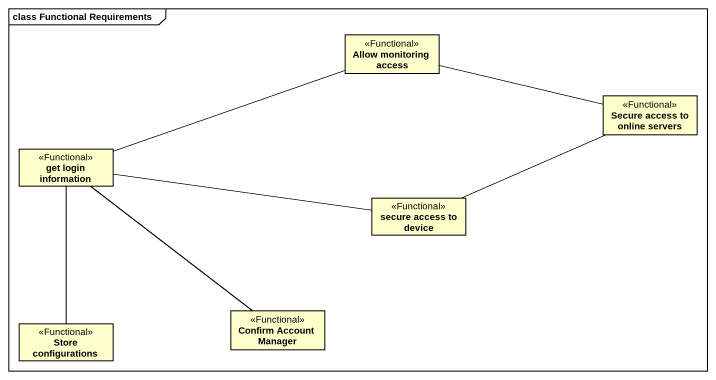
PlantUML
@startuml
mainframe class Functional Requirements
hide circle
hide empty members
class "Allow monitoring access" as Allow_monitoring_access <<Functional>>
class "Secure access to online servers" as Secure_access_to_online <<Functional>>
class "get login information" as get_login_information <<Functional>>
class "secure access to device" as secure_access_to_device <<Functional>>
class "Store configurations" as Store_configurations <<Functional>>
class "Confirm Account Manager" as Confirm_Account_Manager <<Functional>>
Allow_monitoring_access -right- Secure_access_to_online
Secure_access_to_online -left- secure_access_to_device
get_login_information -right- Allow_monitoring_access
get_login_information -right- secure_access_to_device
get_login_information -- Store_configurations
Confirm_Account_Manager -up- get_login_information
@enduml
